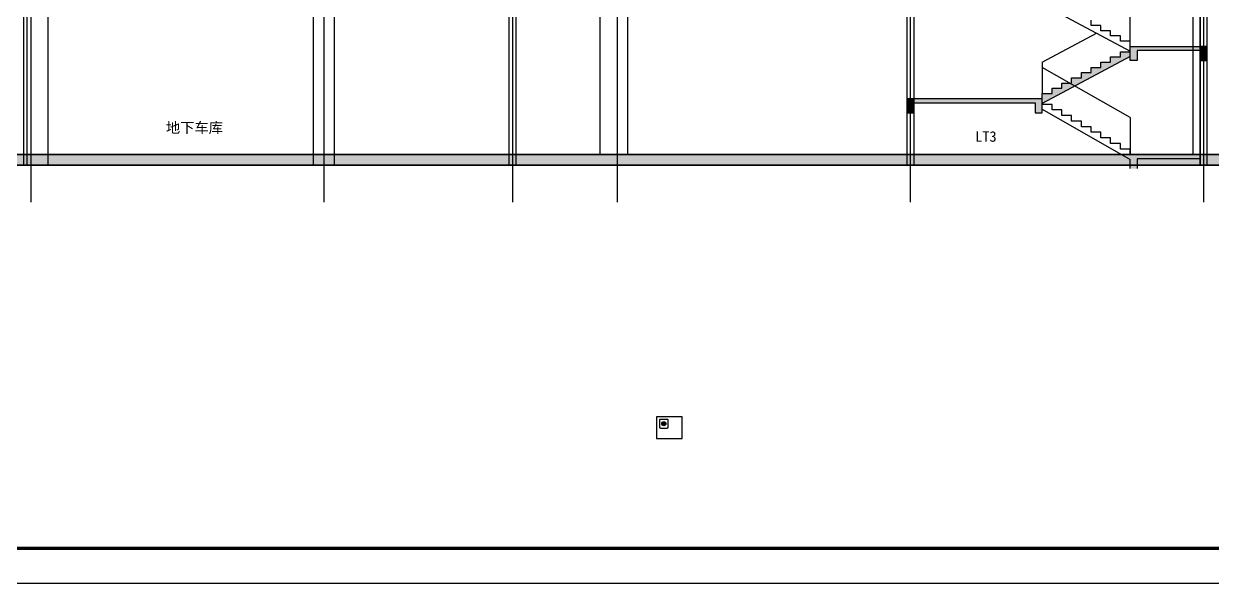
# Model space of a CAD drawing. Extents: x -737978 to 768813, y -372247 to 1140308.
# Drawn here: x -174726 to -140676, y -268610 to -252579 of the extents above; entities that cross this region are included whole.
import ezdxf

# ---------------------------------------------------------------- set-up
doc = ezdxf.new("R2010")
doc.units = 0
doc.header["$LTSCALE"] = 10
doc.header["$MEASUREMENT"] = 0
doc.layers.get('0').update_dxf_attribs({"linetype": 'CONTINUOUS'})
for name, color, linetype in [('BORDER', 7, 'CONTINUOUS'), ('C-B', 7, 'CONTINUOUS'), ('DIM_LEAD', 3, 'CONTINUOUS'), ('J-COLU-梁柱', 30, 'CONTINUOUS'), ('PUB_HATCH', 8, 'CONTINUOUS'), ('PUB_TITLE', 4, 'CONTINUOUS'), ('S_E_STAIR', 4, 'CONTINUOUS')]:
    doc.layers.add(name, color=color, linetype=linetype)
doc.styles.add('_TCH_DYN', font='')
doc.styles.get('_TCH_DYN').set_extended_font_data('SimSun')

# ---------------------------------------------------------------- blocks, each defined once
blk = doc.blocks.new('A$C035B0F65')
at = {"layer": 'PUB_HATCH'}
blk.add_hatch(color=256, dxfattribs=at).paths.add_polyline_path([(200, 400), (200, 0), (0, 0), (0, 400)])
at = {"layer": 'J-COLU-梁柱'}
blk.add_lwpolyline([(200, 400), (200, 0), (0, 0), (0, 400)], close=True, dxfattribs=at)

msp = doc.modelspace()

# ---------------------------------------------------------------- hatches: boundary and pattern name
h = msp.add_hatch(color=256)
h.dxf.hatch_style = 1
h.paths.add_polyline_path([(-113326.4, -256328.8), (-203812.2, -256328.8), (-203812.2, -256628.8), (-113326.4, -256628.8)])
h = msp.add_hatch(color=1)
h.dxf.hatch_style = 1
edge = h.paths.add_edge_path()
edge.add_arc((-156390, -264038.9), 60, 0, 360)
at = {"layer": 'C-B'}
h = msp.add_hatch(color=256, dxfattribs=at)
h.dxf.hatch_style = 1
h.paths.add_polyline_path([(-113926.4, -251728.8), (-113626.4, -251728.8), (-113626.4, -256328.8), (-113326.4, -256328.8), (-113326.4, -256628.8), (-203812.2, -256628.8), (-203812.2, -256328.8), (-113926.4, -256328.8)])
at = {"layer": 'PUB_HATCH'}
for points in [[(-143026.4, -253228.8), (-141026.4, -253228.8), (-141026.4, -253348.8), (-142826.4, -253348.8), (-142826.4, -253628.8), (-143026.4, -253628.8)], [(-145546.4, -254728.8), (-149426.4, -254728.8), (-149426.4, -254848.8), (-145746.4, -254848.8), (-145746.4, -255128.8), (-145546.4, -255128.8)], [(-157986.4, -256328.4), (-157986.4, -256448.4), (-154626.4, -256448.4), (-154626.4, -256328.4)], [(-157986.1, -256328.4), (-157986.1, -256448.4), (-154626.1, -256448.4), (-154626.1, -256328.4)], [(-143026.4, -256328.8), (-141226.4, -256328.8), (-141226.4, -256448.8), (-142826.4, -256448.8), (-142826.4, -256728.8), (-143026.4, -256728.8)], [(-141026.4, -256328.8), (-141026.4, -256448.8), (-142626.4, -256448.8), (-142626.4, -256328.8)]]:
    msp.add_hatch(color=256, dxfattribs=at).paths.add_polyline_path(points)
h = msp.add_hatch(color=256, dxfattribs=at)
h.paths.add_polyline_path([(-145266.4, -254428.8), (-144986.4, -254428.8), (-144986.4, -254278.8), (-144758.9, -254278.8), (-144610.5, -254363.6), (-145546.4, -254865), (-145546.4, -254728.8), (-145546.4, -254578.8), (-145266.4, -254578.8)])
h.paths.add_polyline_path([(-144426.4, -253978.8), (-144146.4, -253978.8), (-144146.4, -253828.8), (-143866.4, -253828.8), (-143866.4, -253678.8), (-143586.4, -253678.8), (-143586.4, -253528.8), (-143306.4, -253528.8), (-143306.4, -253378.8), (-143026.4, -253378.8), (-143026.4, -253515), (-144610.5, -254363.6), (-144758.9, -254278.8), (-144706.4, -254278.8), (-144706.4, -254128.8), (-144426.4, -254128.8)])

# ---------------------------------------------------------------- linework, layer by layer
msp.add_lwpolyline([(-155863.5, -263840.6), (-156597.3, -263840.6), (-156597.3, -264467.2), (-155863.5, -264467.2)], close=True)
msp.add_lwpolyline([(-156515, -263943.9), (-156515, -264133.9, 0.4142136), (-156485, -264163.9), (-156295, -264163.9, 0.4142136), (-156265, -264133.9), (-156265, -263943.9, 0.4142136), (-156295, -263913.9), (-156485, -263913.9, 0.4142136)], format="xyb", close=True)
at = {"color": 1}
msp.add_circle((-156390, -264038.9), 60, dxfattribs=at)
at = {"layer": 'BORDER', "color": 1}
for points in [[(-174526.4, -222290.4), (-174526.4, -257686.7)], [(-166126.4, -222290.4), (-166126.4, -257686.7)], [(-160726.4, -222290.4), (-160726.4, -257686.7)], [(-157726.4, -222290.4), (-157726.4, -257686.7)], [(-149326.4, -222290.4), (-149326.4, -257686.7)], [(-140926.4, -222290.4), (-140926.4, -257686.7)]]:
    msp.add_lwpolyline(points, dxfattribs=at)
at = {"layer": 'C-B', "color": 8}
for points in [[(-158226.4, -228328.8), (-158226.4, -256328.8)], [(-157426.4, -228328.8), (-157426.4, -256328.8)], [(-174026.4, -256628.8), (-174026.4, -251728.8)], [(-166428.3, -256628.8), (-166428.3, -251728.8)], [(-165828.3, -256628.8), (-165828.3, -251728.8)]]:
    msp.add_lwpolyline(points, dxfattribs=at)
at = {"layer": 'C-B'}
for points in [[(-149426.4, -228328.8), (-149426.4, -256628.8)], [(-149226.4, -228328.8), (-149226.4, -256628.8)], [(-141226.6, -256328.8), (-141226.6, -240928.8)], [(-174726.4, -256628.8), (-174726.4, -251728.8)], [(-174626.4, -256628.8), (-174626.4, -251728.8)], [(-141026.4, -256628.8), (-141026.4, -251728.8)]]:
    msp.add_lwpolyline(points, dxfattribs=at)
msp.add_lwpolyline([(-113326.4, -256328.8), (-203812.2, -256328.8), (-203812.2, -256628.8), (-113326.4, -256628.8)], close=True, dxfattribs=at)
at = {"layer": 'J-COLU-梁柱'}
for p, q in [((-143026.4, -253228.8), (-141026.4, -253228.8)), ((-143026.4, -253628.8), (-143026.4, -253228.8)), ((-141026.4, -253228.8), (-141026.4, -253348.8)), ((-143026.4, -253515), (-145546.4, -254865)), ((-143586.4, -253678.8), (-143586.4, -253528.8)), ((-143586.4, -253528.8), (-143306.4, -253528.8)), ((-143306.4, -253528.8), (-143306.4, -253378.8)), ((-143306.4, -253378.8), (-143026.4, -253378.8)), ((-142826.4, -253628.8), (-143026.4, -253628.8)), ((-141026.4, -253348.8), (-142826.4, -253348.8)), ((-142826.4, -253348.8), (-142826.4, -253628.8)), ((-144426.4, -254128.8), (-144426.4, -253978.8)), ((-144426.4, -253978.8), (-144146.4, -253978.8)), ((-144146.4, -253978.8), (-144146.4, -253828.8)), ((-144146.4, -253828.8), (-143866.4, -253828.8)), ((-143866.4, -253828.8), (-143866.4, -253678.8)), ((-143866.4, -253678.8), (-143586.4, -253678.8)), ((-144986.4, -254428.8), (-144986.4, -254278.8)), ((-144986.4, -254278.8), (-144706.4, -254278.8)), ((-144706.4, -254278.8), (-144706.4, -254128.8)), ((-144706.4, -254128.8), (-144426.4, -254128.8)), ((-145546.4, -254728.8), (-145546.4, -254578.8)), ((-145546.4, -254578.8), (-145266.4, -254578.8)), ((-145266.4, -254578.8), (-145266.4, -254428.8)), ((-145266.4, -254428.8), (-144986.4, -254428.8)), ((-145546.4, -254728.8), (-149226.4, -254728.8)), ((-149226.4, -254728.8), (-149226.4, -254848.8)), ((-145546.4, -254728.8), (-149226.4, -254728.8)), ((-149226.4, -254728.8), (-149226.4, -254848.8)), ((-149226.4, -254848.8), (-145746.4, -254848.8)), ((-149226.4, -254848.8), (-145746.4, -254848.8)), ((-145746.4, -254848.8), (-145746.4, -255128.8)), ((-145746.4, -254848.8), (-145746.4, -255128.8)), ((-145546.4, -255128.8), (-145546.4, -254728.8)), ((-145546.4, -254888.8), (-145546.4, -254728.8)), ((-145546.4, -255128.8), (-145546.4, -255027)), ((-145746.4, -255128.8), (-145546.4, -255128.8)), ((-145746.4, -255128.8), (-145546.4, -255128.8)), ((-143026.4, -256328.8), (-141026.4, -256328.8)), ((-141026.4, -256328.8), (-141026.4, -256448.8)), ((-143026.4, -256728.8), (-143026.4, -256467)), ((-141026.4, -256448.8), (-142826.4, -256448.8)), ((-142826.4, -256448.8), (-142826.4, -256728.8))]:
    msp.add_line(p, q, dxfattribs=at)
for points in [[(-160826.4, -228328.8), (-160826.4, -256628.8)], [(-160626.4, -228328.8), (-160626.4, -256628.8)], [(-149426.4, -228328.8), (-149426.4, -256628.8)], [(-149226.4, -228328.8), (-149226.4, -256628.8)], [(-141026.4, -228328.8), (-141026.4, -256628.8)], [(-140826.4, -228328.8), (-140826.4, -256628.8)]]:
    msp.add_lwpolyline(points, dxfattribs=at)
msp.add_lwpolyline([(-113926.4, -251728.8), (-113626.4, -251728.8), (-113626.4, -256328.8), (-113326.4, -256328.8), (-113326.4, -256628.8), (-203812.2, -256628.8), (-203812.2, -256328.8), (-113926.4, -256328.8)], close=True, dxfattribs=at)
at = {"layer": 'PUB_TITLE', "color": 6}
msp.add_lwpolyline([(-219725.1, -268609.7), (-93625.1, -268609.7), (-93625.1, -209209.7), (-219725.1, -209209.7)], close=True, dxfattribs=at)
at = {"layer": 'PUB_TITLE', "color": 6, "const_width": 100}
msp.add_lwpolyline([(-217225.1, -267609.7), (-94625.1, -267609.7), (-94625.1, -210209.7), (-217225.1, -210209.7)], close=True, dxfattribs=at)
at = {"layer": 'S_E_STAIR'}
for p, q in [((-145546.4, -252015), (-143026.4, -253365)), ((-143026.4, -253228.8), (-143026.4, -252178.8)), ((-144146.4, -252628.8), (-144146.4, -252478.8)), ((-143866.4, -252628.8), (-144146.4, -252628.8)), ((-143866.4, -252778.8), (-143866.4, -252628.8)), ((-145546.4, -253678.8), (-143993.4, -252846.9)), ((-143586.4, -252778.8), (-143866.4, -252778.8)), ((-143586.4, -252928.8), (-143586.4, -252778.8)), ((-143306.4, -252928.8), (-143586.4, -252928.8)), ((-143306.4, -253078.8), (-143306.4, -252928.8)), ((-143026.4, -253078.8), (-143306.4, -253078.8)), ((-143026.4, -253228.8), (-143026.4, -253078.8)), ((-143026.4, -255268.8), (-145546.4, -253828.8)), ((-145266.4, -254888.8), (-145546.4, -254888.8)), ((-145546.4, -255027), (-143026.4, -256467)), ((-145266.4, -255048.8), (-145266.4, -254888.8)), ((-144986.4, -255048.8), (-145266.4, -255048.8)), ((-144986.4, -255208.8), (-144986.4, -255048.8)), ((-144706.4, -255208.8), (-144986.4, -255208.8)), ((-144706.4, -255368.8), (-144706.4, -255208.8)), ((-144426.4, -255368.8), (-144706.4, -255368.8)), ((-144426.4, -255528.8), (-144426.4, -255368.8)), ((-144146.4, -255528.8), (-144426.4, -255528.8)), ((-144146.4, -255688.8), (-144146.4, -255528.8)), ((-143866.4, -255688.8), (-144146.4, -255688.8)), ((-143866.4, -255848.8), (-143866.4, -255688.8)), ((-143586.4, -255848.8), (-143866.4, -255848.8)), ((-143586.4, -256008.8), (-143586.4, -255848.8)), ((-143306.4, -256008.8), (-143586.4, -256008.8)), ((-143306.4, -256168.8), (-143306.4, -256008.8)), ((-143026.4, -256168.8), (-143306.4, -256168.8)), ((-143026.4, -256328.8), (-143026.4, -256168.8))]:
    msp.add_line(p, q, dxfattribs=at)
for points in [[(-145546.4, -253678.8), (-145546.4, -254578.8)], [(-143026.4, -255268.8), (-143026.4, -256328.8)]]:
    msp.add_lwpolyline(points, dxfattribs=at)

# ---------------------------------------------------------------- block references
at = {"layer": 'J-COLU-梁柱', "xscale": -1}
for p in [(-140826.4, -253628.8), (-149226.4, -255128.8)]:
    msp.add_blockref('A$C035B0F65', p, dxfattribs=at)

# ---------------------------------------------------------------- texts
at = {"layer": 'DIM_LEAD', "color": 0, "linetype": 'Continuous', "style": '_TCH_DYN'}
for s, p in [('地下车库', (-170655.4, -255706.8)), ('LT3', (-147465.5, -255959))]:
    msp.add_text(s, height=300, dxfattribs=at).set_placement(p)

doc.saveas('drawing.dxf')
